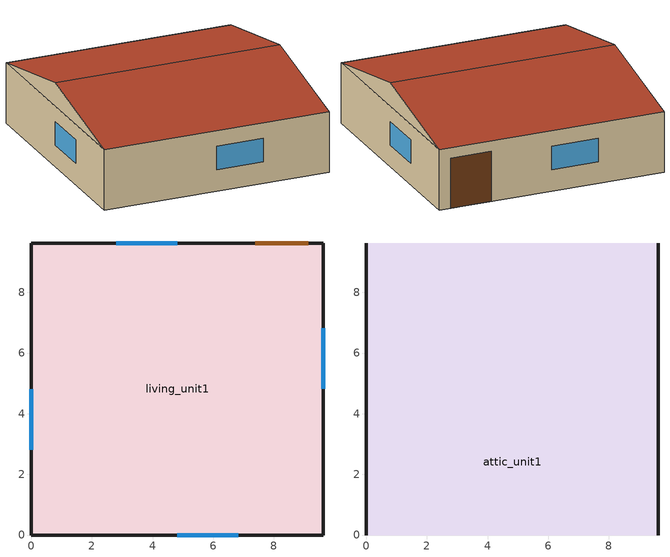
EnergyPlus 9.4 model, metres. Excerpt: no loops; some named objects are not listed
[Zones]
living_unit1
 floor ground (Interior Floor): 0,0 0,9.63 9.63,9.63 9.63,0 z0.12
 wall outside (Exterior Wall): 0,0 9.63,0 9.63,9.63 0,9.63 0,0 z0.12:2.7
 window (Exterior Window): 4.82,0 6.82,0 / 4.81,9.63 2.81,9.63 / 9.63,4.82 9.63,6.82 / 0,4.81 0,2.81 z1.04:2.04
 door (Exterior Door): 9.13,9.63 7.39,9.63 z0.12:2.26
 ceiling to attic_unit1 (Interior Ceiling): 0,0 9.63,0 9.63,9.63 0,9.63 z2.7
attic_unit1
 wall outside (Gable_end): 9.63,0,2.7 9.63,9.63,2.7 9.63,4.82,3.7; 0,9.63,2.7 0,0,2.7 0,4.82,3.7
 roof outside (Exterior Roof): 0,0,2.7 9.63,0,2.7 9.63,4.82,3.7 0,4.82,3.7; 9.63,9.63,2.7 0,9.63,2.7 0,4.82,3.7 9.63,4.82,3.7
[Building]
SF+CZ5BWH+USA_ID_Boise.Air.Terminal.726810+gasfurnace+slab+IECC_2018: North Axis {deg}=0; Terrain=Suburbs; Loads Convergence Tolerance Value {W}=0.04; Temperature Convergence Tolerance Value {deltaC}=0.4; Solar Distribution=FullExterior; Maximum Number of Warmup Days=25; Minimum Number of Warmup Days=6
[Site:Location]
Boise Air Terminal  Uo_ID_USA Design_Conditions: Latitude {deg}=43.62; Longitude {deg}=-116.21; Time Zone {hr}=-7; Elevation {m}=701
[SizingPeriod:DesignDay] Day of Month=21; Dry-Bulb Temperature Range Modifier Type=DefaultMultipliers; Humidity Condition Type=Wetbulb; Barometric Pressure {Pa}=93182; Rain Indicator=No; Snow Indicator=No; Daylight Saving Time Indicator=No
Name | Month | Day Type | Maximum Dry-Bulb Temperature {C} | Daily Dry-Bulb Temperature Range {deltaC} | Wetbulb or DewPoint at Maximum Dry-Bulb {C} | Wind Speed {m/s} | Wind Direction {deg} | Solar Model Indicator | Sky Clearness | ASHRAE Clear Sky Optical Depth for Beam Irradiance (taub) | ASHRAE Clear Sky Optical Depth for Diffuse Irradiance (taud)
Boise Air Terminal  Uo Ann Htg 99.6% Condns DB | 12 | WinterDesignDay | -16.3 | 0 | -16.3 | 2.3 | 120 | ASHRAEClearSky | 0
Boise Air Terminal  Uo Ann Clg .4% Condns DB=>MWB | 7 | SummerDesignDay | 36.7 | 16.7 | 17.9 | 4.2 | 330 | ASHRAETau |  | 0.398 | 2.125
[Site:WaterMainsTemperature]
Calculation Method=Correlation; Annual Average Outdoor Air Temperature {C}=11.15; Maximum Difference In Monthly Average Outdoor Air Temperatures {deltaC}=26.2
[Material]
Name | Roughness | Thickness {m} | Conductivity {W/m-K} | Density {kg/m3} | Specific Heat {J/kg-K} | Solar Absorptance | Thermal Absorptance | Visible Absorptance
sheathing_consol_layer | Rough | 0.0127 | 0.0940184 | 685.008 | 1172.332
ceil_consol_layer | Rough | 0.400206 | 0.0617176 | 41.9286 | 776.251
wall_consol_layer | Rough | 0.1397 | 0.057165 | 120.801 | 1036.26
Asphalt_shingle | MediumRough | 0.00633985 | 0.08186 | 1121.29 | 1255.2 | 0.75
cement_stucco | MediumSmooth | 0.01905 | 0.721 | 1865.58 | 878.64
syn_stucco | MediumSmooth | 0.003048 | 8.65E-02 | 400 | 878.64
Drywall_1/2in | MediumSmooth | 0.0127 | 0.16009 | 800.923 | 1087.84
OSB_5/8in | MediumSmooth | 0.015875 | 0.1163 | 544.627 | 1213.36
OSB_7/16in | MediumSmooth | 0.0111125 | 0.1163 | 544.627 | 1213.36
Plywood_3/4in | Rough | 0.01905 | 0.115458 | 544.68 | 674.54 | 0.7 | 0.9 | 0.7
Carpet_n_pad | MediumSmooth | 0.0254001 | 0.0601314 | 32.0369 | 836.8 | 0.7 | 0.9 | 0.7
Batt_R13 | MediumRough | 0.0889 | 0.03876 | 9.61107 | 836.8 | 0.7 | 0.9 | 0.7
OSB_1/2in | MediumSmooth | 0.0127 | 0.1163 | 544.627 | 1213.36 | 0.7 | 0.9 | 0.7
door_const | Smooth | 0.0422696 | 0.0720096 | 512.64 | 767.58
Std Wood 6inch | MediumSmooth | 0.15 | 0.12 | 540 | 1210 | 0.7 | 0.9 | 0.7
FiberglassInsulR45 | MediumRough | 0.457 | 0.043 | 7 | 700 | 0.7 | 0.9 | 0.7
[Material:NoMass]
Bldg_paper_felt: Roughness=Smooth; Thermal Resistance {m2-K/W}=0.0105666
[Material:AirGap]
Air_4_in_vert: Thermal Resistance {m2-K/W}=0.158499
[WindowMaterial:SimpleGlazingSystem]
Glass: U-Factor {W/m2-K}=1.70358; Solar Heat Gain Coefficient=0.3344; Visible Transmittance=0.88
[WindowMaterial:Blind]
int_blind: Slat Orientation=Horizontal; Slat Width {m}=0.025; Slat Separation {m}=0.01875; Slat Thickness {m}=0.001; Slat Angle {deg}=45; Slat Conductivity {W/m-K}=221; Slat Beam Solar Transmittance=0; Front Side Slat Beam Solar Reflectance=0.5; Back Side Slat Beam Solar Reflectance=0.5; Slat Diffuse Solar Transmittance=0; Front Side Slat Diffuse Solar Reflectance=0.5; Back Side Slat Diffuse Solar Reflectance=0.5; Slat Beam Visible Transmittance=0; Front Side Slat Beam Visible Reflectance=0.5; Back Side Slat Beam Visible Reflectance=0.5; Slat Diffuse Visible Transmittance=0; Front Side Slat Diffuse Visible Reflectance=0.5; Back Side Slat Diffuse Visible Reflectance=0.5; Slat Infrared Hemispherical Transmittance=0; Front Side Slat Infrared Hemispherical Emissivity=0.9; Back Side Slat Infrared Hemispherical Emissivity=0.9; Blind to Glass Distance {m}=0.05; Blind Top Opening Multiplier=0.5; Blind Bottom Opening Multiplier=0.5; Blind Left Side Opening Multiplier=0.5; Blind Right Side Opening Multiplier=0.5
[Construction]
Exterior Wall: syn_stucco, sheathing_consol_layer, OSB_7/16in, Batt_R13, wall_consol_layer, Drywall_1/2in
InteriorFurnishings: Std Wood 6inch
Interior Floor: Plywood_3/4in, Carpet_n_pad
Interior Ceiling: ceil_consol_layer, FiberglassInsulR45, Drywall_1/2in
Exterior Roof: Asphalt_shingle, OSB_1/2in
Exterior Window: Glass
Exterior Door: door_const
Gable_end: cement_stucco, Bldg_paper_felt, OSB_5/8in, Air_4_in_vert, Drywall_1/2in
window_w_blinds: Glass, int_blind
[Zone] Multiplier=1
living_unit1; attic_unit1
[WindowShadingControl]
Shades-living_unit1: Zone=living_unit1; Shading Type=InteriorBlind; Construction with Shading=window_w_blinds; Shading Control Type=OnIfScheduleAllows; Schedule=shading_2012iecc; Shading Control Is Scheduled=Yes; Glare Control Is Active=No; Multiple Surface Control Type=Sequential; Fenestration Surface 1=Window_ldf_1.unit1; Fenestration Surface 2=Window_ldb_1.unit1; Fenestration Surface 3=Window_sdr_1.unit1; Fenestration Surface 4=Window_sdl_1.unit1
[InternalMass]
Internalmass_unit1: Construction=InteriorFurnishings; Zone or ZoneList=living_unit1; Surface Area {m2}=9.89591
[GroundHeatTransfer:Control]
gtp_control: Run Basement Preprocessor=no; Run Slab Preprocessor=yes
[GroundHeatTransfer:Slab:Materials]
NMAT: Number of materials=2; ALBEDO: Surface Albedo: No Snow=0.16; ALBEDO: Surface Albedo: Snow=0.4; EPSLW: Surface Emissivity: No Snow=0.9; EPSLW: Surface Emissivity: Snow=0.9; Z0: Surface Roughness: No Snow {cm}=0.75; Z0: Surface Roughness: Snow {cm}=0.05; HIN: Indoor HConv: Downward Flow {W/m2-K}=6; HIN: Indoor HConv: Upward {W/m2-K}=9
[GroundHeatTransfer:Slab:MatlProps]
RHO: Slab Material density {kg/m3}=2300; RHO: Soil Density {kg/m3}=1200; CP: Slab CP {J/kg-K}=650; CP: Soil CP {J/kg-K}=1200; TCON: Slab k {W/m-K}=0.9; TCON: Soil k {W/m-K}=1
[GroundHeatTransfer:Slab:BoundConds]
EVTR: Is surface evapotranspiration modeled=FALSE; FIXBC: is the lower boundary at a fixed temperature=TRUE; TDEEPin {C}=10; USRHflag: Is the ground surface h specified by the user?=FALSE
[GroundHeatTransfer:Slab:BldgProps]
IYRS: Number of years to iterate=10; Shape: Slab shape=0; HBLDG: Building height {m}=4; TIN1: January Indoor Average Temperature Setpoint {C}=22.22; TIN2: February Indoor Average Temperature Setpoint {C}=22.22; TIN3: March Indoor Average Temperature Setpoint {C}=22.22; TIN4: April Indoor Average Temperature Setpoint {C}=22.22; TIN5: May Indoor Average Temperature Setpoint {C}=22.22; TIN6: June Indoor Average Temperature Setpoint {C}=23.88; TIN7: July Indoor Average Temperature Setpoint {C}=23.88; TIN8: August Indoor Average Temperature Setpoint {C}=23.88; TIN9: September Indoor Average Temperature Setpoint {C}=23.88; TIN10: October Indoor Average Temperature Setpoint {C}=22.22; TIN11: November Indoor Average Temperature Setpoint {C}=22.22; TIN12: December Indoor Average Temperature Setpoint {C}=22.22; TINAmp: Daily Indoor sine wave variation amplitude {deltaC}=0; ConvTol: Convergence Tolerance=0.1
[GroundHeatTransfer:Slab:Insulation]
RINS: R value of under slab insulation {m2-K/W}=0; DINS: Width of strip of under slab insulation {m}=0; RVINS: R value of vertical insulation {m2-K/W}=1.761; ZVINS: Depth of vertical insulation {m}=1.5; IVINS: Flag: Is there vertical insulation=1
[GroundHeatTransfer:Slab:EquivalentSlab]
APRatio: The area to perimeter ratio for this slab {m}=2.59948; SLABDEPTH: Thickness of slab on grade {m}=0.1; CLEARANCE: Distance from edge of slab to domain edge {m}=15; ZCLEARANCE: Distance from bottom of slab to domain bottom {m}=15
[GroundHeatTransfer:Basement:SimParameters]
F: Multiplier for the ADI solution=0.1; IYRS: Maximum number of yearly iterations:=15
[GroundHeatTransfer:Basement:MatlProps]
NMAT: Number of materials in this domain=6; Density for Foundation Wall {kg/m3}=2243; density for Floor Slab {kg/m3}=2243; density for Ceiling {kg/m3}=311; density for Soil {kg/m3}=1500; density for Gravel {kg/m3}=2000; density for Wood {kg/m3}=449; Specific heat for foundation wall {J/kg-K}=880; Specific heat for floor slab {J/kg-K}=880; Specific heat for ceiling {J/kg-K}=1530; Specific heat for soil {J/kg-K}=840; Specific heat for gravel {J/kg-K}=720; Specific heat for wood {J/kg-K}=1530; Thermal conductivity for foundation wall {W/m-K}=1.4; Thermal conductivity for floor slab {W/m-K}=1.4; Thermal conductivity for ceiling {W/m-K}=0.09; thermal conductivity for soil {W/m-K}=1.1; thermal conductivity for gravel {W/m-K}=1.9; thermal conductivity for wood {W/m-K}=0.12
[GroundHeatTransfer:Basement:Insulation]
REXT: R Value of any exterior insulation {m2-K/W}=3.3459; INSFULL: Flag: Is the wall fully insulated?=True
[GroundHeatTransfer:Basement:SurfaceProps]
ALBEDO: Surface albedo for No snow conditions=0.16; ALBEDO: Surface albedo for snow conditions=0.4; EPSLN: Surface emissivity No Snow=0.94; EPSLN: Surface emissivity with Snow=0.86; VEGHT: Surface roughness No snow conditions {cm}=6; VEGHT: Surface roughness Snow conditions {cm}=0.25; PET: Flag, Potential evapotranspiration on?=False
[GroundHeatTransfer:Basement:BldgData]
DWALL: Wall thickness {m}=0.2; DSLAB: Floor slab thickness {m}=0.243828; DGRAVXY: Width of gravel pit beside basement wall {m}=0.3; DGRAVZN: Gravel depth extending above the floor slab {m}=0.2; DGRAVZP: Gravel depth below the floor slab {m}=0.1
[GroundHeatTransfer:Basement:Interior]
COND: Flag: Is the basement conditioned?=True; HIN: Downward convection only heat transfer coefficient {W/m2-K}=0.92; HIN: Upward convection only heat transfer coefficient {W/m2-K}=4.04; HIN: Horizontal convection only heat transfer coefficient {W/m2-K}=3.08; HIN: Downward combined (convection and radiation) heat transfer coefficient {W/m2-K}=6.13; HIN: Upward combined (convection and radiation) heat transfer coefficient {W/m2-K}=9.26; HIN: Horizontal combined (convection and radiation) heat transfer coefficient {W/m2-K}=8.29
[GroundHeatTransfer:Basement:ComBldg]
January average temperature {C}=21; February average temperature {C}=21; March average temperature {C}=21; April average temperature {C}=21; May average temperature {C}=24; June average temperature {C}=24; July average temperature {C}=24; August average temperature {C}=24; September average temperature {C}=24; October average temperature {C}=24; November average temperature {C}=21; December average temperature {C}=21; Daily variation sine wave amplitude {deltaC}=21
[GroundHeatTransfer:Basement:EquivSlab]
APRatio: The area to perimeter ratio for this slab {m}=2.59948; EquivSizing: Flag=True
[GroundHeatTransfer:Basement:EquivAutoGrid]
CLEARANCE: Distance from outside of wall to edge of 3-D ground domain {m}=15; SlabDepth: Thickness of the floor slab {m}=0.1; BaseDepth: Depth of the basement wall below grade {m}=1.21914
[People]
people_unit1: Zone or ZoneList=living_unit1; Number of People Schedule=Occupancy; Number of People Calculation Method=People; Number of People=2.8; Fraction Radiant=0; Sensible Heat Fraction=autocalculate; Activity Level Schedule=activity_sch; Enable ASHRAE 55 Comfort Warnings=No; Mean Radiant Temperature Calculation Type=ZoneAveraged
[Lights] Zone or ZoneList=living_unit1; Schedule=InteriorLightingHE; Design Level Calculation Method=Watts/Area; Return Air Fraction=0; Fraction Radiant=0.6; Fraction Visible=0.2; Fraction Replaceable=0
Name | Watts per Zone Floor Area {W/m2}
Living Hardwired Lighting1 | 0.382
Living Plug-in Lighting1 | 0.157
[ElectricEquipment] Zone or ZoneList=living_unit1
Name | Schedule | Design Level Calculation Method | Design Level {W} | Fraction Latent | Fraction Radiant | Fraction Lost | Watts per Zone Floor Area {W/m2}
refrigerator1 | Refrigerator | EquipmentLevel | 57.88 | 0 | 1 | 0
television1 | InteriorLighting | EquipmentLevel | 0 | 0 | 1 | 0
IECC_Adj1 | MiscPlugLoad | Watts/Area |  | 0.062439 | 0.411909 | 0.251045 | 2.73
dishwasher1 | DishWasherAnnualSch | EquipmentLevel | 1500 | 0.15 | 0.6 | 0.25
clotheswasher1 | ClothesWasherAnnualSch | EquipmentLevel | 800 | 0 | 0.8 | 0.2
ClothesDryer | ClothesDryerAnnualSch | EquipmentLevel | 2320 | 0.05 | 0.15 | 0.8
[GasEquipment] Zone or ZoneList=living_unit1; Design Level Calculation Method=EquipmentLevel; Fraction Latent=0.3; Fraction Radiant=0.4; Fraction Lost=0.3; Carbon Dioxide Generation Rate {m3/s-W}=0
Name | Schedule | Design Level {W}
Cooktop | CooktopAnnualSch | 5003
Oven1 | Oven1AnnualSch | 5189
Oven2 | Oven2AnnualSch | 5189
[ZoneInfiltration:DesignFlowRate] Schedule=alwaysOn; Design Flow Rate Calculation Method=AirChanges/Hour; Air Changes per Hour {1/hr}=0.3
Name | Zone or ZoneList
living_unit_infiltration | living_unit1
attic_infiltration | attic_unit1
[ZoneVentilation:DesignFlowRate]
Ventilation_unit1: Zone or ZoneList=living_unit1; Schedule=always_avail; Design Flow Rate Calculation Method=Flow/Zone; Design Flow Rate {m3/s}=0.0283168; Ventilation Type=Exhaust; Fan Pressure Rise {Pa}=0; Fan Total Efficiency=1; Constant Term Coefficient=1; Temperature Term Coefficient=0; Velocity Term Coefficient=0; Velocity Squared Term Coefficient=0; Minimum Indoor Temperature {C}=-100; Maximum Indoor Temperature {C}=100; Delta Temperature {deltaC}=-100; Minimum Outdoor Temperature {C}=-100; Maximum Outdoor Temperature {C}=100; Maximum Wind Speed {m/s}=40
[Exterior:Lights]
Name | Schedule | Design Level {W}
Exterior-Lights_unit1 | ExteriorLighting | 15.8
Garage-Lights_unit1 | InteriorLightingHE | 2.61
[HVACTemplate:Zone:Unitary]
living_unit1: Template Unitary System=HVAC_unitary; Template Thermostat=thermostat_general; Supply Air Maximum Flow Rate {m3/s}=autosize; Outdoor Air Method=Flow/Person; Outdoor Air Flow Rate per Person {m3/s}=0.00944; Baseboard Heating Type=None; Baseboard Heating Capacity {W}=autosize; Zone Cooling Design Supply Air Temperature Input Method=SystemSupplyAirTemperature; Zone Cooling Design Supply Air Temperature {C}=12.8; Zone Cooling Design Supply Air Temperature Difference {deltaC}=11.11; Zone Heating Design Supply Air Temperature Input Method=SystemSupplyAirTemperature; Zone Heating Design Supply Air Temperature {C}=50; Zone Heating Design Supply Air Temperature Difference {deltaC}=30
[HVACTemplate:System:Unitary]
HVAC_unitary: Control Zone or Thermostat Location=living_unit1; Supply Fan Maximum Flow Rate {m3/s}=autosize; Supply Fan Total Efficiency=0.7; Supply Fan Delta Pressure {Pa}=600; Supply Fan Motor Efficiency=0.9; Supply Fan Motor in Air Stream Fraction=1; Cooling Coil Type=SingleSpeedDX; Cooling Design Supply Air Temperature {C}=12.8; Cooling Coil Gross Rated Total Capacity {W}=autosize; Cooling Coil Gross Rated Sensible Heat Ratio=autosize; Cooling Coil Gross Rated COP {W/W}=3; Heating Coil Type=Gas; Heating Design Supply Air Temperature {C}=50; Heating Coil Capacity {W}=autosize; Gas Heating Coil Efficiency=0.8; Maximum Outdoor Air Flow Rate {m3/s}=autosize; Minimum Outdoor Air Flow Rate {m3/s}=autosize; Economizer Type=NoEconomizer; Economizer Lockout=NoLockout; Supply Fan Placement=BlowThrough; Night Cycle Control=StayOff; Heat Recovery Type=None; Sensible Heat Recovery Effectiveness=0.7; Latent Heat Recovery Effectiveness=0.65; Dehumidification Control Type=None; Dehumidification Setpoint {percent}=60; Humidifier Type=None; Humidifier Rated Capacity {m3/s}=0.000001; Humidifier Rated Electric Power {W}=autosize; Humidifier Setpoint {percent}=30; Return Fan=No; Return Fan Total Efficiency=0.7; Return Fan Delta Pressure {Pa}=500; Return Fan Motor Efficiency=0.9; Return Fan Motor in Air Stream Fraction=1
[ExternalInterface:FunctionalMockupUnitImport:From:Variable] Output:Variable Index Key=living_unit1; FMU File=Joe_ep_fmu.fmu; FMU Instance=Joe_ep_fmu
Name | Output:Variable | FMU Variable
 | Zone Mean Air Temperature | epSendZoneMeanAirTemp
 | Zone Thermostat Heating Setpoint Temperature | epSendHeatingSetpoint
 | Zone Thermostat Cooling Setpoint Temperature | epSendCoolingSetpoint
 | Zone Air Relative Humidity | epSendZoneHumidity
[Schedule:Week:Daily]
Week0DishWasherSch; Week6DishWasherSch; Week10DishWasherSch; Week11DishWasherSch; Week17DishWasherSch; Week18DishWasherSch; Week20DishWasherSch; Week24DishWasherSch; Week30DishWasherSch; Week31DishWasherSch; Week33DishWasherSch; Week46DishWasherSch; Week48DishWasherSch; Week50DishWasherSch; Week0ClothesWasherSch; Week1ClothesWasherSch; Week2ClothesWasherSch; Week3ClothesWasherSch; Week4ClothesWasherSch; Week5ClothesWasherSch; Week6ClothesWasherSch; Week7ClothesWasherSch; Week8ClothesWasherSch; Week9ClothesWasherSch; Week10ClothesWasherSch; Week11ClothesWasherSch; Week12ClothesWasherSch; Week13ClothesWasherSch; Week14ClothesWasherSch; Week15ClothesWasherSch; Week16ClothesWasherSch; Week17ClothesWasherSch; Week18ClothesWasherSch; Week19ClothesWasherSch; Week20ClothesWasherSch; Week21ClothesWasherSch; Week22ClothesWasherSch; Week23ClothesWasherSch; Week24ClothesWasherSch; Week25ClothesWasherSch; Week26ClothesWasherSch; Week27ClothesWasherSch; Week28ClothesWasherSch; Week29ClothesWasherSch; Week30ClothesWasherSch; Week31ClothesWasherSch; Week32ClothesWasherSch; Week33ClothesWasherSch; Week34ClothesWasherSch; Week35ClothesWasherSch; Week36ClothesWasherSch; Week37ClothesWasherSch; Week38ClothesWasherSch; Week39ClothesWasherSch; Week40ClothesWasherSch; Week41ClothesWasherSch; Week42ClothesWasherSch; Week43ClothesWasherSch; Week44ClothesWasherSch; Week45ClothesWasherSch; Week46ClothesWasherSch; Week47ClothesWasherSch; Week48ClothesWasherSch; Week49ClothesWasherSch; Week50ClothesWasherSch; Week51ClothesWasherSch; Week7ClothesDryerSch: alwaysOffDaySch, alwaysOffDaySch, alwaysOffDaySch, alwaysOffDaySch, alwaysOffDaySch, alwaysOffDaySch, alwaysOffDaySch, alwaysOffDaySch, alwaysOffDaySch, alwaysOffDaySch, alwaysOffDaySch, alwaysOffDaySch
Week1DishWasherSch: alwaysOffDaySch, Week1Day1DishWasherSch, alwaysOffDaySch, alwaysOffDaySch, alwaysOffDaySch, Week1Day5DishWasherSch, alwaysOffDaySch, alwaysOffDaySch, alwaysOffDaySch, alwaysOffDaySch, alwaysOffDaySch, alwaysOffDaySch
Week2DishWasherSch: alwaysOffDaySch, alwaysOffDaySch, Week2Day2DishWasherSch, alwaysOffDaySch, alwaysOffDaySch, alwaysOffDaySch, alwaysOffDaySch, alwaysOffDaySch, alwaysOffDaySch, alwaysOffDaySch, alwaysOffDaySch, alwaysOffDaySch
Week3DishWasherSch: Week3Day0DishWasherSch, Week3Day1DishWasherSch, Week3Day2DishWasherSch, Week3Day3DishWasherSch, alwaysOffDaySch, Week3Day5DishWasherSch, alwaysOffDaySch, alwaysOffDaySch, alwaysOffDaySch, alwaysOffDaySch, alwaysOffDaySch, alwaysOffDaySch
Week4DishWasherSch: alwaysOffDaySch, alwaysOffDaySch, alwaysOffDaySch, Week4Day3DishWasherSch, alwaysOffDaySch, alwaysOffDaySch, alwaysOffDaySch, alwaysOffDaySch, alwaysOffDaySch, alwaysOffDaySch, alwaysOffDaySch, alwaysOffDaySch
Week5DishWasherSch: alwaysOffDaySch, Week5Day1DishWasherSch, alwaysOffDaySch, alwaysOffDaySch, alwaysOffDaySch, alwaysOffDaySch, alwaysOffDaySch, alwaysOffDaySch, alwaysOffDaySch, alwaysOffDaySch, alwaysOffDaySch, alwaysOffDaySch
Week7DishWasherSch: alwaysOffDaySch, alwaysOffDaySch, alwaysOffDaySch, Week7Day3DishWasherSch, alwaysOffDaySch, Week7Day5DishWasherSch, Week7Day6DishWasherSch, alwaysOffDaySch, alwaysOffDaySch, alwaysOffDaySch, alwaysOffDaySch, alwaysOffDaySch
Week8DishWasherSch: alwaysOffDaySch, alwaysOffDaySch, Week8Day2DishWasherSch, Week8Day3DishWasherSch, Week8Day4DishWasherSch, Week8Day5DishWasherSch, alwaysOffDaySch, alwaysOffDaySch, alwaysOffDaySch, alwaysOffDaySch, alwaysOffDaySch, alwaysOffDaySch
Week9DishWasherSch: Week9Day0DishWasherSch, alwaysOffDaySch, alwaysOffDaySch, alwaysOffDaySch, alwaysOffDaySch, alwaysOffDaySch, alwaysOffDaySch, alwaysOffDaySch, alwaysOffDaySch, alwaysOffDaySch, alwaysOffDaySch, alwaysOffDaySch
Week12DishWasherSch: alwaysOffDaySch, alwaysOffDaySch, alwaysOffDaySch, Week12Day3DishWasherSch, Week12Day4DishWasherSch, Week12Day5DishWasherSch, alwaysOffDaySch, alwaysOffDaySch, alwaysOffDaySch, alwaysOffDaySch, alwaysOffDaySch, alwaysOffDaySch
Week13DishWasherSch: Week13Day0DishWasherSch, Week13Day1DishWasherSch, alwaysOffDaySch, alwaysOffDaySch, alwaysOffDaySch, alwaysOffDaySch, alwaysOffDaySch, alwaysOffDaySch, alwaysOffDaySch, alwaysOffDaySch, alwaysOffDaySch, alwaysOffDaySch
Week14DishWasherSch: alwaysOffDaySch, alwaysOffDaySch, alwaysOffDaySch, Week14Day3DishWasherSch, Week14Day4DishWasherSch, alwaysOffDaySch, Week14Day6DishWasherSch, alwaysOffDaySch, alwaysOffDaySch, alwaysOffDaySch, alwaysOffDaySch, alwaysOffDaySch
Week15DishWasherSch: alwaysOffDaySch, alwaysOffDaySch, alwaysOffDaySch, alwaysOffDaySch, alwaysOffDaySch, alwaysOffDaySch, Week15Day6DishWasherSch, alwaysOffDaySch, alwaysOffDaySch, alwaysOffDaySch, alwaysOffDaySch, alwaysOffDaySch
Week16DishWasherSch: alwaysOffDaySch, alwaysOffDaySch, Week16Day2DishWasherSch, Week16Day3DishWasherSch, alwaysOffDaySch, alwaysOffDaySch, alwaysOffDaySch, alwaysOffDaySch, alwaysOffDaySch, alwaysOffDaySch, alwaysOffDaySch, alwaysOffDaySch
Week19DishWasherSch: alwaysOffDaySch, alwaysOffDaySch, alwaysOffDaySch, alwaysOffDaySch, alwaysOffDaySch, Week19Day5DishWasherSch, alwaysOffDaySch, alwaysOffDaySch, alwaysOffDaySch, alwaysOffDaySch, alwaysOffDaySch, alwaysOffDaySch
Week21DishWasherSch: alwaysOffDaySch, alwaysOffDaySch, Week21Day2DishWasherSch, alwaysOffDaySch, Week21Day4DishWasherSch, Week21Day5DishWasherSch, alwaysOffDaySch, alwaysOffDaySch, alwaysOffDaySch, alwaysOffDaySch, alwaysOffDaySch, alwaysOffDaySch
Week22DishWasherSch: alwaysOffDaySch, alwaysOffDaySch, alwaysOffDaySch, alwaysOffDaySch, Week22Day4DishWasherSch, Week22Day5DishWasherSch, Week22Day6DishWasherSch, alwaysOffDaySch, alwaysOffDaySch, alwaysOffDaySch, alwaysOffDaySch, alwaysOffDaySch
Week23DishWasherSch: Week23Day0DishWasherSch, Week23Day1DishWasherSch, alwaysOffDaySch, Week23Day3DishWasherSch, alwaysOffDaySch, Week23Day5DishWasherSch, Week23Day6DishWasherSch, alwaysOffDaySch, alwaysOffDaySch, alwaysOffDaySch, alwaysOffDaySch, alwaysOffDaySch
Week25DishWasherSch: Week25Day0DishWasherSch, Week25Day1DishWasherSch, alwaysOffDaySch, alwaysOffDaySch, Week25Day4DishWasherSch, alwaysOffDaySch, alwaysOffDaySch, alwaysOffDaySch, alwaysOffDaySch, alwaysOffDaySch, alwaysOffDaySch, alwaysOffDaySch
Week26DishWasherSch: alwaysOffDaySch, Week26Day1DishWasherSch, alwaysOffDaySch, Week26Day3DishWasherSch, Week26Day4DishWasherSch, Week26Day5DishWasherSch, Week26Day6DishWasherSch, alwaysOffDaySch, alwaysOffDaySch, alwaysOffDaySch, alwaysOffDaySch, alwaysOffDaySch
Week27DishWasherSch: alwaysOffDaySch, alwaysOffDaySch, alwaysOffDaySch, alwaysOffDaySch, Week27Day4DishWasherSch, Week27Day5DishWasherSch, alwaysOffDaySch, alwaysOffDaySch, alwaysOffDaySch, alwaysOffDaySch, alwaysOffDaySch, alwaysOffDaySch
Week28DishWasherSch: alwaysOffDaySch, alwaysOffDaySch, Week28Day2DishWasherSch, Week28Day3DishWasherSch, Week28Day4DishWasherSch, Week28Day5DishWasherSch, Week28Day6DishWasherSch, alwaysOffDaySch, alwaysOffDaySch, alwaysOffDaySch, alwaysOffDaySch, alwaysOffDaySch
Week29DishWasherSch: alwaysOffDaySch, Week29Day1DishWasherSch, alwaysOffDaySch, alwaysOffDaySch, Week29Day4DishWasherSch, alwaysOffDaySch, alwaysOffDaySch, alwaysOffDaySch, alwaysOffDaySch, alwaysOffDaySch, alwaysOffDaySch, alwaysOffDaySch
Week32DishWasherSch: alwaysOffDaySch, Week32Day1DishWasherSch, alwaysOffDaySch, alwaysOffDaySch, alwaysOffDaySch, alwaysOffDaySch, alwaysOffDaySch, alwaysOffDaySch, alwaysOffDaySch, alwaysOffDaySch, alwaysOffDaySch, alwaysOffDaySch
Week34DishWasherSch: alwaysOffDaySch, Week34Day1DishWasherSch, alwaysOffDaySch, alwaysOffDaySch, Week34Day4DishWasherSch, alwaysOffDaySch, alwaysOffDaySch, alwaysOffDaySch, alwaysOffDaySch, alwaysOffDaySch, alwaysOffDaySch, alwaysOffDaySch
Week35DishWasherSch: alwaysOffDaySch, alwaysOffDaySch, alwaysOffDaySch, alwaysOffDaySch, alwaysOffDaySch, alwaysOffDaySch, Week35Day6DishWasherSch, alwaysOffDaySch, alwaysOffDaySch, alwaysOffDaySch, alwaysOffDaySch, alwaysOffDaySch
Week36DishWasherSch: Week36Day0DishWasherSch, Week36Day1DishWasherSch, alwaysOffDaySch, Week36Day3DishWasherSch, Week36Day4DishWasherSch, Week36Day5DishWasherSch, Week36Day6DishWasherSch, alwaysOffDaySch, alwaysOffDaySch, alwaysOffDaySch, alwaysOffDaySch, alwaysOffDaySch
Week37DishWasherSch: alwaysOffDaySch, alwaysOffDaySch, Week37Day2DishWasherSch, alwaysOffDaySch, Week37Day4DishWasherSch, Week37Day5DishWasherSch, Week37Day6DishWasherSch, alwaysOffDaySch, alwaysOffDaySch, alwaysOffDaySch, alwaysOffDaySch, alwaysOffDaySch
Week38DishWasherSch: alwaysOffDaySch, alwaysOffDaySch, alwaysOffDaySch, alwaysOffDaySch, Week38Day4DishWasherSch, alwaysOffDaySch, alwaysOffDaySch, alwaysOffDaySch, alwaysOffDaySch, alwaysOffDaySch, alwaysOffDaySch, alwaysOffDaySch
Week39DishWasherSch: Week39Day0DishWasherSch, Week39Day1DishWasherSch, Week39Day2DishWasherSch, alwaysOffDaySch, Week39Day4DishWasherSch, Week39Day5DishWasherSch, alwaysOffDaySch, alwaysOffDaySch, alwaysOffDaySch, alwaysOffDaySch, alwaysOffDaySch, alwaysOffDaySch
Week40DishWasherSch: Week40Day0DishWasherSch, alwaysOffDaySch, alwaysOffDaySch, alwaysOffDaySch, Week40Day4DishWasherSch, Week40Day5DishWasherSch, alwaysOffDaySch, alwaysOffDaySch, alwaysOffDaySch, alwaysOffDaySch, alwaysOffDaySch, alwaysOffDaySch
Week41DishWasherSch: alwaysOffDaySch, Week41Day1DishWasherSch, alwaysOffDaySch, alwaysOffDaySch, alwaysOffDaySch, alwaysOffDaySch, alwaysOffDaySch, alwaysOffDaySch, alwaysOffDaySch, alwaysOffDaySch, alwaysOffDaySch, alwaysOffDaySch
Week42DishWasherSch: alwaysOffDaySch, alwaysOffDaySch, Week42Day2DishWasherSch, alwaysOffDaySch, Week42Day4DishWasherSch, Week42Day5DishWasherSch, alwaysOffDaySch, alwaysOffDaySch, alwaysOffDaySch, alwaysOffDaySch, alwaysOffDaySch, alwaysOffDaySch
Week43DishWasherSch: alwaysOffDaySch, Week43Day1DishWasherSch, Week43Day2DishWasherSch, alwaysOffDaySch, alwaysOffDaySch, Week43Day5DishWasherSch, alwaysOffDaySch, alwaysOffDaySch, alwaysOffDaySch, alwaysOffDaySch, alwaysOffDaySch, alwaysOffDaySch
Week44DishWasherSch: Week44Day0DishWasherSch, Week44Day1DishWasherSch, alwaysOffDaySch, alwaysOffDaySch, alwaysOffDaySch, alwaysOffDaySch, alwaysOffDaySch, alwaysOffDaySch, alwaysOffDaySch, alwaysOffDaySch, alwaysOffDaySch, alwaysOffDaySch
Week45DishWasherSch: alwaysOffDaySch, Week45Day1DishWasherSch, Week45Day2DishWasherSch, alwaysOffDaySch, alwaysOffDaySch, Week45Day5DishWasherSch, alwaysOffDaySch, alwaysOffDaySch, alwaysOffDaySch, alwaysOffDaySch, alwaysOffDaySch, alwaysOffDaySch
Week47DishWasherSch: Week47Day0DishWasherSch, Week47Day1DishWasherSch, alwaysOffDaySch, Week47Day3DishWasherSch, alwaysOffDaySch, alwaysOffDaySch, Week47Day6DishWasherSch, alwaysOffDaySch, alwaysOffDaySch, alwaysOffDaySch, alwaysOffDaySch, alwaysOffDaySch
Week49DishWasherSch: alwaysOffDaySch, Week49Day1DishWasherSch, Week49Day2DishWasherSch, alwaysOffDaySch, Week49Day4DishWasherSch, alwaysOffDaySch, alwaysOffDaySch, alwaysOffDaySch, alwaysOffDaySch, alwaysOffDaySch, alwaysOffDaySch, alwaysOffDaySch
Week51DishWasherSch: alwaysOffDaySch, alwaysOffDaySch, Week51Day2DishWasherSch, Week51Day3DishWasherSch, Week51Day4DishWasherSch, alwaysOffDaySch, Week51Day6DishWasherSch, alwaysOffDaySch, alwaysOffDaySch, alwaysOffDaySch, alwaysOffDaySch, alwaysOffDaySch
Week0ClothesDryerSch: alwaysOffDaySch, Week0Day1ClothesDryerSch, Week0Day2ClothesDryerSch, alwaysOffDaySch, alwaysOffDaySch, alwaysOffDaySch, Week0Day6ClothesDryerSch, alwaysOffDaySch, alwaysOffDaySch, alwaysOffDaySch, alwaysOffDaySch, alwaysOffDaySch
Week1ClothesDryerSch: alwaysOffDaySch, Week1Day1ClothesDryerSch, Week1Day2ClothesDryerSch, alwaysOffDaySch, Week1Day4ClothesDryerSch, alwaysOffDaySch, alwaysOffDaySch, alwaysOffDaySch, alwaysOffDaySch, alwaysOffDaySch, alwaysOffDaySch, alwaysOffDaySch
Week2ClothesDryerSch: alwaysOffDaySch, Week2Day1ClothesDryerSch, alwaysOffDaySch, Week2Day3ClothesDryerSch, Week2Day4ClothesDryerSch, Week2Day5ClothesDryerSch, alwaysOffDaySch, alwaysOffDaySch, alwaysOffDaySch, alwaysOffDaySch, alwaysOffDaySch, alwaysOffDaySch
Week3ClothesDryerSch: alwaysOffDaySch, Week3Day1ClothesDryerSch, Week3Day2ClothesDryerSch, alwaysOffDaySch, Week3Day4ClothesDryerSch, alwaysOffDaySch, alwaysOffDaySch, alwaysOffDaySch, alwaysOffDaySch, alwaysOffDaySch, alwaysOffDaySch, alwaysOffDaySch
Week4ClothesDryerSch: alwaysOffDaySch, alwaysOffDaySch, alwaysOffDaySch, alwaysOffDaySch, Week4Day4ClothesDryerSch, Week4Day5ClothesDryerSch, alwaysOffDaySch, alwaysOffDaySch, alwaysOffDaySch, alwaysOffDaySch, alwaysOffDaySch, alwaysOffDaySch
Week5ClothesDryerSch: alwaysOffDaySch, alwaysOffDaySch, alwaysOffDaySch, Week5Day3ClothesDryerSch, alwaysOffDaySch, Week5Day5ClothesDryerSch, alwaysOffDaySch, alwaysOffDaySch, alwaysOffDaySch, alwaysOffDaySch, alwaysOffDaySch, alwaysOffDaySch
Week6ClothesDryerSch: alwaysOffDaySch, Week6Day1ClothesDryerSch, alwaysOffDaySch, alwaysOffDaySch, alwaysOffDaySch, alwaysOffDaySch, alwaysOffDaySch, alwaysOffDaySch, alwaysOffDaySch, alwaysOffDaySch, alwaysOffDaySch, alwaysOffDaySch
Week8ClothesDryerSch: Week8Day0ClothesDryerSch, Week8Day1ClothesDryerSch, Week8Day2ClothesDryerSch, Week8Day3ClothesDryerSch, Week8Day4ClothesDryerSch, Week8Day5ClothesDryerSch, Week8Day6ClothesDryerSch, alwaysOffDaySch, alwaysOffDaySch, alwaysOffDaySch, alwaysOffDaySch, alwaysOffDaySch
Week9ClothesDryerSch: alwaysOffDaySch, alwaysOffDaySch, alwaysOffDaySch, alwaysOffDaySch, alwaysOffDaySch, alwaysOffDaySch, Week9Day6ClothesDryerSch, alwaysOffDaySch, alwaysOffDaySch, alwaysOffDaySch, alwaysOffDaySch, alwaysOffDaySch
Week10ClothesDryerSch: alwaysOffDaySch, alwaysOffDaySch, Week10Day2ClothesDryerSch, alwaysOffDaySch, Week10Day4ClothesDryerSch, Week10Day5ClothesDryerSch, Week10Day6ClothesDryerSch, alwaysOffDaySch, alwaysOffDaySch, alwaysOffDaySch, alwaysOffDaySch, alwaysOffDaySch
Week11ClothesDryerSch: alwaysOffDaySch, alwaysOffDaySch, alwaysOffDaySch, Week11Day3ClothesDryerSch, alwaysOffDaySch, Week11Day5ClothesDryerSch, Week11Day6ClothesDryerSch, alwaysOffDaySch, alwaysOffDaySch, alwaysOffDaySch, alwaysOffDaySch, alwaysOffDaySch
Week12ClothesDryerSch: Week12Day0ClothesDryerSch, Week12Day1ClothesDryerSch, Week12Day2ClothesDryerSch, alwaysOffDaySch, Week12Day4ClothesDryerSch, alwaysOffDaySch, Week12Day6ClothesDryerSch, alwaysOffDaySch, alwaysOffDaySch, alwaysOffDaySch, alwaysOffDaySch, alwaysOffDaySch
Week13ClothesDryerSch: Week13Day0ClothesDryerSch, alwaysOffDaySch, alwaysOffDaySch, alwaysOffDaySch, Week13Day4ClothesDryerSch, Week13Day5ClothesDryerSch, Week13Day6ClothesDryerSch, alwaysOffDaySch, alwaysOffDaySch, alwaysOffDaySch, alwaysOffDaySch, alwaysOffDaySch
Week14ClothesDryerSch: alwaysOffDaySch, alwaysOffDaySch, alwaysOffDaySch, Week14Day3ClothesDryerSch, alwaysOffDaySch, Week14Day5ClothesDryerSch, alwaysOffDaySch, alwaysOffDaySch, alwaysOffDaySch, alwaysOffDaySch, alwaysOffDaySch, alwaysOffDaySch
Week15ClothesDryerSch: Week15Day0ClothesDryerSch, alwaysOffDaySch, alwaysOffDaySch, alwaysOffDaySch, alwaysOffDaySch, alwaysOffDaySch, alwaysOffDaySch, alwaysOffDaySch, alwaysOffDaySch, alwaysOffDaySch, alwaysOffDaySch, alwaysOffDaySch
Week16ClothesDryerSch: alwaysOffDaySch, Week16Day1ClothesDryerSch, alwaysOffDaySch, Week16Day3ClothesDryerSch, alwaysOffDaySch, Week16Day5ClothesDryerSch, alwaysOffDaySch, alwaysOffDaySch, alwaysOffDaySch, alwaysOffDaySch, alwaysOffDaySch, alwaysOffDaySch
Week17ClothesDryerSch: alwaysOffDaySch, alwaysOffDaySch, alwaysOffDaySch, Week17Day3ClothesDryerSch, alwaysOffDaySch, alwaysOffDaySch, alwaysOffDaySch, alwaysOffDaySch, alwaysOffDaySch, alwaysOffDaySch, alwaysOffDaySch, alwaysOffDaySch
Week18ClothesDryerSch: alwaysOffDaySch, alwaysOffDaySch, alwaysOffDaySch, Week18Day3ClothesDryerSch, Week18Day4ClothesDryerSch, Week18Day5ClothesDryerSch, alwaysOffDaySch, alwaysOffDaySch, alwaysOffDaySch, alwaysOffDaySch, alwaysOffDaySch, alwaysOffDaySch
Week19ClothesDryerSch: alwaysOffDaySch, alwaysOffDaySch, alwaysOffDaySch, Week19Day3ClothesDryerSch, Week19Day4ClothesDryerSch, Week19Day5ClothesDryerSch, alwaysOffDaySch, alwaysOffDaySch, alwaysOffDaySch, alwaysOffDaySch, alwaysOffDaySch, alwaysOffDaySch
Week20ClothesDryerSch: alwaysOffDaySch, alwaysOffDaySch, Week20Day2ClothesDryerSch, alwaysOffDaySch, alwaysOffDaySch, Week20Day5ClothesDryerSch, alwaysOffDaySch, alwaysOffDaySch, alwaysOffDaySch, alwaysOffDaySch, alwaysOffDaySch, alwaysOffDaySch
Week21ClothesDryerSch: Week21Day0ClothesDryerSch, alwaysOffDaySch, Week21Day2ClothesDryerSch, Week21Day3ClothesDryerSch, Week21Day4ClothesDryerSch, Week21Day5ClothesDryerSch, Week21Day6ClothesDryerSch, alwaysOffDaySch, alwaysOffDaySch, alwaysOffDaySch, alwaysOffDaySch, alwaysOffDaySch
Week22ClothesDryerSch: alwaysOffDaySch, Week22Day1ClothesDryerSch, Week22Day2ClothesDryerSch, Week22Day3ClothesDryerSch, Week22Day4ClothesDryerSch, alwaysOffDaySch, alwaysOffDaySch, alwaysOffDaySch, alwaysOffDaySch, alwaysOffDaySch, alwaysOffDaySch, alwaysOffDaySch
[Schedule:Week:Compact]
RefrigeratorWeek: For: AllDays, RefrigeratorDay
MiscPlugLoadWeek: For: AllDays, MiscPlugLoadDay
DishwasherWeek: For: Weekdays, DishwasherWeekday, For: CustomDay1, DishwasherVacation, For: AllOtherDays, DishwasherWeekend
OccupancyWeek: AllDays, OccupancyDay
LightingProfileWeek: For: AllDays, LightingDay
LightingProfileWeek_EELighting: For: AllDays, LightingDay_EELighting
[Schedule:Year]
Occupancy: OccupancyWeek, 1, 1, 12, 31
InteriorLighting: LightingProfileWeek, 1, 1, 12, 31
InteriorLightingHE: LightingProfileWeek_EELighting, 1, 1, 12, 31
ExteriorLighting: ExteriorLightingProfileWeek, 1, 1, 12, 31
Refrigerator: RefrigeratorWeek, 1, 1, 12, 31
MiscPlugLoad: MiscPlugLoadWeek, 1, 1, 12, 31
Dishwasher: DishwasherWeek, 1, 1, 12, 31
ClothesDryer: ClothesDryerWeek, 1, 1, 12, 31
DishWasherAnnualSch: Week0DishWasherSch, 1, 1, 1, 7, Week1DishWasherSch, 1, 8, 1, 14, Week2DishWasherSch, 1, 15, 1, 21, Week3DishWasherSch, 1, 22, 1, 28, Week4DishWasherSch, 1, 29, 2, 4, Week5DishWasherSch, 2, 5, 2, 11, Week6DishWasherSch, 2, 12, 2, 18, Week7DishWasherSch, 2, 19, 2, 25, Week8DishWasherSch, 2, 26, 3, 4, Week9DishWasherSch, 3, 5, 3, 11, Week10DishWasherSch, 3, 12, 3, 18, Week11DishWasherSch, 3, 19, 3, 25, Week12DishWasherSch, 3, 26, 4, 1, Week13DishWasherSch, 4, 2, 4, 8, Week14DishWasherSch, 4, 9, 4, 15, Week15DishWasherSch, 4, 16, 4, 22, Week16DishWasherSch, 4, 23, 4, 29, Week17DishWasherSch, 4, 30, 5, 6, Week18DishWasherSch, 5, 7, 5, 13, Week19DishWasherSch, 5, 14, 5, 20, Week20DishWasherSch, 5, 21, 5, 27, Week21DishWasherSch, 5, 28, 6, 3, Week22DishWasherSch, 6, 4, 6, 10, Week23DishWasherSch, 6, 11, 6, 17, Week24DishWasherSch, 6, 18, 6, 24, Week25DishWasherSch, 6, 25, 7, 1, Week26DishWasherSch, 7, 2, 7, 8, Week27DishWasherSch, 7, 9, 7, 15, Week28DishWasherSch, 7, 16, 7, 22, Week29DishWasherSch, 7, 23, 7, 29, Week30DishWasherSch, 7, 30, 8, 5, Week31DishWasherSch, 8, 6, 8, 12, Week32DishWasherSch, 8, 13, 8, 19, Week33DishWasherSch, 8, 20, 8, 26, Week34DishWasherSch, 8, 27, 9, 2, Week35DishWasherSch, 9, 3, 9, 9, Week36DishWasherSch, 9, 10, 9, 16, Week37DishWasherSch, 9, 17, 9, 23, Week38DishWasherSch, 9, 24, 9, 30, Week39DishWasherSch, 9, 31, 10, 7, Week40DishWasherSch, 10, 8, 10, 14, Week41DishWasherSch, 10, 15, 10, 21, Week42DishWasherSch, 10, 22, 10, 28, Week43DishWasherSch, 10, 29, 11, 4, Week44DishWasherSch, 11, 5, 11, 11, Week45DishWasherSch, 11, 12, 11, 18, Week46DishWasherSch, 11, 19, 11, 25, Week47DishWasherSch, 11, 26, 12, 2, Week48DishWasherSch, 12, 3, 12, 9, Week49DishWasherSch, 12, 10, 12, 16, Week50DishWasherSch, 12, 17, 12, 23, Week51DishWasherSch, 12, 24, 12, 31
ClothesWasherAnnualSch: Week0ClothesWasherSch, 1, 1, 1, 7, Week1ClothesWasherSch, 1, 8, 1, 14, Week2ClothesWasherSch, 1, 15, 1, 21, Week3ClothesWasherSch, 1, 22, 1, 28, Week4ClothesWasherSch, 1, 29, 2, 4, Week5ClothesWasherSch, 2, 5, 2, 11, Week6ClothesWasherSch, 2, 12, 2, 18, Week7ClothesWasherSch, 2, 19, 2, 25, Week8ClothesWasherSch, 2, 26, 3, 4, Week9ClothesWasherSch, 3, 5, 3, 11, Week10ClothesWasherSch, 3, 12, 3, 18, Week11ClothesWasherSch, 3, 19, 3, 25, Week12ClothesWasherSch, 3, 26, 4, 1, Week13ClothesWasherSch, 4, 2, 4, 8, Week14ClothesWasherSch, 4, 9, 4, 15, Week15ClothesWasherSch, 4, 16, 4, 22, Week16ClothesWasherSch, 4, 23, 4, 29, Week17ClothesWasherSch, 4, 30, 5, 6, Week18ClothesWasherSch, 5, 7, 5, 13, Week19ClothesWasherSch, 5, 14, 5, 20, Week20ClothesWasherSch, 5, 21, 5, 27, Week21ClothesWasherSch, 5, 28, 6, 3, Week22ClothesWasherSch, 6, 4, 6, 10, Week23ClothesWasherSch, 6, 11, 6, 17, Week24ClothesWasherSch, 6, 18, 6, 24, Week25ClothesWasherSch, 6, 25, 7, 1, Week26ClothesWasherSch, 7, 2, 7, 8, Week27ClothesWasherSch, 7, 9, 7, 15, Week28ClothesWasherSch, 7, 16, 7, 22, Week29ClothesWasherSch, 7, 23, 7, 29, Week30ClothesWasherSch, 7, 30, 8, 5, Week31ClothesWasherSch, 8, 6, 8, 12, Week32ClothesWasherSch, 8, 13, 8, 19, Week33ClothesWasherSch, 8, 20, 8, 26, Week34ClothesWasherSch, 8, 27, 9, 2, Week35ClothesWasherSch, 9, 3, 9, 9, Week36ClothesWasherSch, 9, 10, 9, 16, Week37ClothesWasherSch, 9, 17, 9, 23, Week38ClothesWasherSch, 9, 24, 9, 30, Week39ClothesWasherSch, 9, 31, 10, 7, Week40ClothesWasherSch, 10, 8, 10, 14, Week41ClothesWasherSch, 10, 15, 10, 21, Week42ClothesWasherSch, 10, 22, 10, 28, Week43ClothesWasherSch, 10, 29, 11, 4, Week44ClothesWasherSch, 11, 5, 11, 11, Week45ClothesWasherSch, 11, 12, 11, 18, Week46ClothesWasherSch, 11, 19, 11, 25, Week47ClothesWasherSch, 11, 26, 12, 2, Week48ClothesWasherSch, 12, 3, 12, 9, Week49ClothesWasherSch, 12, 10, 12, 16, Week50ClothesWasherSch, 12, 17, 12, 23, Week51ClothesWasherSch, 12, 24, 12, 31
ClothesDryerAnnualSch: Week0ClothesDryerSch, 1, 1, 1, 7, Week1ClothesDryerSch, 1, 8, 1, 14, Week2ClothesDryerSch, 1, 15, 1, 21, Week3ClothesDryerSch, 1, 22, 1, 28, Week4ClothesDryerSch, 1, 29, 2, 4, Week5ClothesDryerSch, 2, 5, 2, 11, Week6ClothesDryerSch, 2, 12, 2, 18, Week7ClothesDryerSch, 2, 19, 2, 25, Week8ClothesDryerSch, 2, 26, 3, 4, Week9ClothesDryerSch, 3, 5, 3, 11, Week10ClothesDryerSch, 3, 12, 3, 18, Week11ClothesDryerSch, 3, 19, 3, 25, Week12ClothesDryerSch, 3, 26, 4, 1, Week13ClothesDryerSch, 4, 2, 4, 8, Week14ClothesDryerSch, 4, 9, 4, 15, Week15ClothesDryerSch, 4, 16, 4, 22, Week16ClothesDryerSch, 4, 23, 4, 29, Week17ClothesDryerSch, 4, 30, 5, 6, Week18ClothesDryerSch, 5, 7, 5, 13, Week19ClothesDryerSch, 5, 14, 5, 20, Week20ClothesDryerSch, 5, 21, 5, 27, Week21ClothesDryerSch, 5, 28, 6, 3, Week22ClothesDryerSch, 6, 4, 6, 10, Week23ClothesDryerSch, 6, 11, 6, 17, Week24ClothesDryerSch, 6, 18, 6, 24, Week25ClothesDryerSch, 6, 25, 7, 1, Week26ClothesDryerSch, 7, 2, 7, 8, Week27ClothesDryerSch, 7, 9, 7, 15, Week28ClothesDryerSch, 7, 16, 7, 22, Week29ClothesDryerSch, 7, 23, 7, 29, Week30ClothesDryerSch, 7, 30, 8, 5, Week31ClothesDryerSch, 8, 6, 8, 12, Week32ClothesDryerSch, 8, 13, 8, 19, Week33ClothesDryerSch, 8, 20, 8, 26, Week34ClothesDryerSch, 8, 27, 9, 2, Week35ClothesDryerSch, 9, 3, 9, 9, Week36ClothesDryerSch, 9, 10, 9, 16, Week37ClothesDryerSch, 9, 17, 9, 23, Week38ClothesDryerSch, 9, 24, 9, 30, Week39ClothesDryerSch, 9, 31, 10, 7, Week40ClothesDryerSch, 10, 8, 10, 14, Week41ClothesDryerSch, 10, 15, 10, 21, Week42ClothesDryerSch, 10, 22, 10, 28, Week43ClothesDryerSch, 10, 29, 11, 4, Week44ClothesDryerSch, 11, 5, 11, 11, Week45ClothesDryerSch, 11, 12, 11, 18, Week46ClothesDryerSch, 11, 19, 11, 25, Week47ClothesDryerSch, 11, 26, 12, 2, Week48ClothesDryerSch, 12, 3, 12, 9, Week49ClothesDryerSch, 12, 10, 12, 16, Week50ClothesDryerSch, 12, 17, 12, 23, Week51ClothesDryerSch, 12, 24, 12, 31
CooktopAnnualSch: Week0CooktopSch, 1, 1, 1, 7, Week1CooktopSch, 1, 8, 1, 14, Week2CooktopSch, 1, 15, 1, 21, Week3CooktopSch, 1, 22, 1, 28, Week4CooktopSch, 1, 29, 2, 4, Week5CooktopSch, 2, 5, 2, 11, Week6CooktopSch, 2, 12, 2, 18, Week7CooktopSch, 2, 19, 2, 25, Week8CooktopSch, 2, 26, 3, 4, Week9CooktopSch, 3, 5, 3, 11, Week10CooktopSch, 3, 12, 3, 18, Week11CooktopSch, 3, 19, 3, 25, Week12CooktopSch, 3, 26, 4, 1, Week13CooktopSch, 4, 2, 4, 8, Week14CooktopSch, 4, 9, 4, 15, Week15CooktopSch, 4, 16, 4, 22, Week16CooktopSch, 4, 23, 4, 29, Week17CooktopSch, 4, 30, 5, 6, Week18CooktopSch, 5, 7, 5, 13, Week19CooktopSch, 5, 14, 5, 20, Week20CooktopSch, 5, 21, 5, 27, Week21CooktopSch, 5, 28, 6, 3, Week22CooktopSch, 6, 4, 6, 10, Week23CooktopSch, 6, 11, 6, 17, Week24CooktopSch, 6, 18, 6, 24, Week25CooktopSch, 6, 25, 7, 1, Week26CooktopSch, 7, 2, 7, 8, Week27CooktopSch, 7, 9, 7, 15, Week28CooktopSch, 7, 16, 7, 22, Week29CooktopSch, 7, 23, 7, 29, Week30CooktopSch, 7, 30, 8, 5, Week31CooktopSch, 8, 6, 8, 12, Week32CooktopSch, 8, 13, 8, 19, Week33CooktopSch, 8, 20, 8, 26, Week34CooktopSch, 8, 27, 9, 2, Week35CooktopSch, 9, 3, 9, 9, Week36CooktopSch, 9, 10, 9, 16, Week37CooktopSch, 9, 17, 9, 23, Week38CooktopSch, 9, 24, 9, 30, Week39CooktopSch, 9, 31, 10, 7, Week40CooktopSch, 10, 8, 10, 14, Week41CooktopSch, 10, 15, 10, 21, Week42CooktopSch, 10, 22, 10, 28, Week43CooktopSch, 10, 29, 11, 4, Week44CooktopSch, 11, 5, 11, 11, Week45CooktopSch, 11, 12, 11, 18, Week46CooktopSch, 11, 19, 11, 25, Week47CooktopSch, 11, 26, 12, 2, Week48CooktopSch, 12, 3, 12, 9, Week49CooktopSch, 12, 10, 12, 16, Week50CooktopSch, 12, 17, 12, 23, Week51CooktopSch, 12, 24, 12, 31
Oven1AnnualSch: Week0Oven1Sch, 1, 1, 1, 7, Week1Oven1Sch, 1, 8, 1, 14, Week2Oven1Sch, 1, 15, 1, 21, Week3Oven1Sch, 1, 22, 1, 28, Week4Oven1Sch, 1, 29, 2, 4, Week5Oven1Sch, 2, 5, 2, 11, Week6Oven1Sch, 2, 12, 2, 18, Week7Oven1Sch, 2, 19, 2, 25, Week8Oven1Sch, 2, 26, 3, 4, Week9Oven1Sch, 3, 5, 3, 11, Week10Oven1Sch, 3, 12, 3, 18, Week11Oven1Sch, 3, 19, 3, 25, Week12Oven1Sch, 3, 26, 4, 1, Week13Oven1Sch, 4, 2, 4, 8, Week14Oven1Sch, 4, 9, 4, 15, Week15Oven1Sch, 4, 16, 4, 22, Week16Oven1Sch, 4, 23, 4, 29, Week17Oven1Sch, 4, 30, 5, 6, Week18Oven1Sch, 5, 7, 5, 13, Week19Oven1Sch, 5, 14, 5, 20, Week20Oven1Sch, 5, 21, 5, 27, Week21Oven1Sch, 5, 28, 6, 3, Week22Oven1Sch, 6, 4, 6, 10, Week23Oven1Sch, 6, 11, 6, 17, Week24Oven1Sch, 6, 18, 6, 24, Week25Oven1Sch, 6, 25, 7, 1, Week26Oven1Sch, 7, 2, 7, 8, Week27Oven1Sch, 7, 9, 7, 15, Week28Oven1Sch, 7, 16, 7, 22, Week29Oven1Sch, 7, 23, 7, 29, Week30Oven1Sch, 7, 30, 8, 5, Week31Oven1Sch, 8, 6, 8, 12, Week32Oven1Sch, 8, 13, 8, 19, Week33Oven1Sch, 8, 20, 8, 26, Week34Oven1Sch, 8, 27, 9, 2, Week35Oven1Sch, 9, 3, 9, 9, Week36Oven1Sch, 9, 10, 9, 16, Week37Oven1Sch, 9, 17, 9, 23, Week38Oven1Sch, 9, 24, 9, 30, Week39Oven1Sch, 9, 31, 10, 7, Week40Oven1Sch, 10, 8, 10, 14, Week41Oven1Sch, 10, 15, 10, 21, Week42Oven1Sch, 10, 22, 10, 28, Week43Oven1Sch, 10, 29, 11, 4, Week44Oven1Sch, 11, 5, 11, 11, Week45Oven1Sch, 11, 12, 11, 18, Week46Oven1Sch, 11, 19, 11, 25, Week47Oven1Sch, 11, 26, 12, 2, Week48Oven1Sch, 12, 3, 12, 9, Week49Oven1Sch, 12, 10, 12, 16, Week50Oven1Sch, 12, 17, 12, 23, Week51Oven1Sch, 12, 24, 12, 31
Oven2AnnualSch: Week0Oven2Sch, 1, 1, 1, 7, Week1Oven2Sch, 1, 8, 1, 14, Week2Oven2Sch, 1, 15, 1, 21, Week3Oven2Sch, 1, 22, 1, 28, Week4Oven2Sch, 1, 29, 2, 4, Week5Oven2Sch, 2, 5, 2, 11, Week6Oven2Sch, 2, 12, 2, 18, Week7Oven2Sch, 2, 19, 2, 25, Week8Oven2Sch, 2, 26, 3, 4, Week9Oven2Sch, 3, 5, 3, 11, Week10Oven2Sch, 3, 12, 3, 18, Week11Oven2Sch, 3, 19, 3, 25, Week12Oven2Sch, 3, 26, 4, 1, Week13Oven2Sch, 4, 2, 4, 8, Week14Oven2Sch, 4, 9, 4, 15, Week15Oven2Sch, 4, 16, 4, 22, Week16Oven2Sch, 4, 23, 4, 29, Week17Oven2Sch, 4, 30, 5, 6, Week18Oven2Sch, 5, 7, 5, 13, Week19Oven2Sch, 5, 14, 5, 20, Week20Oven2Sch, 5, 21, 5, 27, Week21Oven2Sch, 5, 28, 6, 3, Week22Oven2Sch, 6, 4, 6, 10, Week23Oven2Sch, 6, 11, 6, 17, Week24Oven2Sch, 6, 18, 6, 24, Week25Oven2Sch, 6, 25, 7, 1, Week26Oven2Sch, 7, 2, 7, 8, Week27Oven2Sch, 7, 9, 7, 15, Week28Oven2Sch, 7, 16, 7, 22, Week29Oven2Sch, 7, 23, 7, 29, Week30Oven2Sch, 7, 30, 8, 5, Week31Oven2Sch, 8, 6, 8, 12, Week32Oven2Sch, 8, 13, 8, 19, Week33Oven2Sch, 8, 20, 8, 26, Week34Oven2Sch, 8, 27, 9, 2, Week35Oven2Sch, 9, 3, 9, 9, Week36Oven2Sch, 9, 10, 9, 16, Week37Oven2Sch, 9, 17, 9, 23, Week38Oven2Sch, 9, 24, 9, 30, Week39Oven2Sch, 9, 31, 10, 7, Week40Oven2Sch, 10, 8, 10, 14, Week41Oven2Sch, 10, 15, 10, 21, Week42Oven2Sch, 10, 22, 10, 28, Week43Oven2Sch, 10, 29, 11, 4, Week44Oven2Sch, 11, 5, 11, 11, Week45Oven2Sch, 11, 12, 11, 18, Week46Oven2Sch, 11, 19, 11, 25, Week47Oven2Sch, 11, 26, 12, 2, Week48Oven2Sch, 12, 3, 12, 9, Week49Oven2Sch, 12, 10, 12, 16, Week50Oven2Sch, 12, 17, 12, 23, Week51Oven2Sch, 12, 24, 12, 31
[Schedule:Compact]
activity_sch: Through: 12/31, For: AllDays, Until: 24:00, 117.28
shading_2012iecc: Through: 12/31, For: AllDays, Until 24:00, 0
always_avail: Through: 12/31, For: AllDays, Until: 24:00, 1
[Schedule:Constant]
alwaysOn: Hourly Value=1
